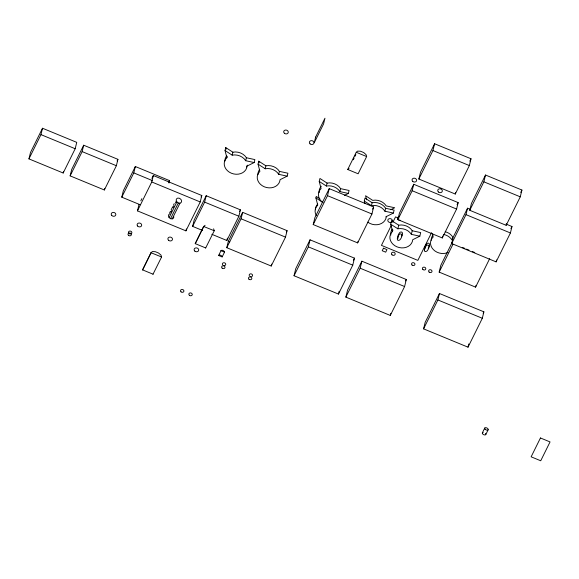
<?xml version="1.0" encoding="UTF-8"?>
<svg xmlns="http://www.w3.org/2000/svg" width="579" height="579" viewBox="0 0 579 579"><rect width="100%" height="100%" fill="white"/><g stroke="black" fill="none" stroke-linecap="round" stroke-linejoin="round"><path stroke-width="0.87" d="M28.95 158.885L30.492 152.501L42.506 128.241L76.732 142.354L75.19 148.738L63.176 173.005L28.95 158.885L40.957 134.625L42.506 128.241M63.176 173.005L63.567 171.406M70.131 175.871L71.68 169.488L83.687 145.22L117.913 159.334L116.372 165.717L104.358 189.984L70.131 175.871L82.146 151.604L83.687 145.22M104.358 189.984L104.748 188.385M140.154 204.742L121.785 197.171L123.327 190.781L135.341 166.52L169.567 180.634L168.988 183.029M121.785 197.171L133.792 172.904L135.341 166.52M151.901 178.404L153.334 175.517L201.796 195.499L200.233 201.955L185.931 230.855L137.462 210.872L139.025 204.416M137.462 210.872L151.77 181.972L153.334 175.517M185.931 230.855L186.395 228.922M202.65 230.514L192.633 226.382L194.175 219.998L206.189 195.731L240.415 209.851L238.874 216.235L226.859 240.495L211.834 234.3M192.633 226.382L204.64 202.122L206.189 195.731M225.036 150.54L225.752 147.587L232.896 152.197A11.537 9.553 13.6 0 1 246.401 157.756L254.876 159.594L254.167 162.547L247.059 166.072A11.537 9.553 13.6 0 1 231.376 173.222A11.537 9.553 13.6 0 1 226.888 157.756L225.036 150.54L232.179 155.15A11.537 9.553 13.6 0 1 245.684 160.709L254.167 162.547M226.888 157.756L227.243 156.279M232.172 155.158L232.896 152.197M245.684 160.709L246.401 157.756M226.859 240.495L227.438 238.099M226.78 247.703L228.336 241.248L242.644 212.341L287.068 230.659L285.505 237.115L271.204 266.022L226.78 247.703L241.081 218.797L242.644 212.341M258.046 164.154L258.762 161.201L265.906 165.811A11.537 9.553 13.6 0 1 279.411 171.37L287.893 173.208L287.177 176.161L280.07 179.678A11.537 9.553 13.6 0 1 264.386 186.836A11.537 9.553 13.6 0 1 259.899 171.37L258.046 164.154L265.189 168.764A11.537 9.553 13.6 0 1 278.702 174.322L287.177 176.161M265.189 168.771L265.906 165.811M278.702 174.322L279.411 171.37M271.204 266.022L271.667 264.082M294.038 275.749L295.739 268.721L310.04 239.822L354.464 258.14L352.763 265.168L338.462 294.067L294.038 275.749L308.339 246.849L310.04 239.822M322.713 202.491A11.537 9.553 13.6 0 1 321.084 188.638L319.232 181.422L319.948 178.47L327.084 183.087A11.537 9.553 13.6 0 1 340.597 188.645L349.072 190.477L348.355 193.437L344.411 195.391M316.344 215.67A11.537 9.553 13.6 0 1 317.748 205.147L315.895 197.931L316.257 196.447L319.825 198.756M313.217 224.572L314.918 217.545L329.219 188.638L373.643 206.964L371.942 213.991L357.641 242.891L313.217 224.572L327.519 195.673L329.219 188.638M348.355 193.437L339.88 191.598A11.537 9.553 13.6 0 0 326.368 186.04L327.084 183.087M339.88 191.598L340.597 188.645M338.462 294.067L338.802 292.663M338.968 291.961L339.142 291.259M364.893 203.461L364.271 201.051L364.987 198.098L372.131 202.715A11.537 9.553 13.6 0 1 385.636 208.274L394.111 210.112L393.402 213.065L386.294 216.582A11.537 9.553 13.6 0 1 379.498 224.261A11.537 9.553 13.6 0 1 367.752 222.126M357.641 242.891L357.981 241.486M345.866 297.121L347.566 290.093L361.875 261.194L406.299 279.512L404.598 286.54L390.289 315.439L345.866 297.121L360.174 268.222L361.875 261.194M393.402 213.065L384.919 211.226A11.537 9.553 13.6 0 0 371.407 205.668L372.131 202.715M384.919 211.226L385.636 208.274M390.695 224.182L391.57 220.577L398.714 225.195A11.537 9.553 13.6 0 1 412.219 230.753L420.694 232.592L419.826 236.189L412.718 239.713A11.537 9.553 13.6 0 1 397.035 246.864A11.537 9.553 13.6 0 1 392.548 231.397L390.695 224.182L397.838 228.792M392.548 231.397L392.895 229.957M397.86 219.636L399.423 213.181L413.732 184.281L458.155 202.599L456.592 209.055L442.284 237.955L397.86 219.636L412.168 190.737L413.732 184.281M398.714 225.195L397.838 228.799A11.537 9.553 13.6 0 1 411.351 234.35L419.826 236.189M418.856 179.027L420.499 172.231L434.59 143.751L471.002 158.769L469.359 165.558L455.26 194.037L418.856 179.027L432.947 150.547L434.59 143.751M390.289 315.439L390.803 313.333M411.351 234.35L412.219 230.753M442.284 237.955L442.443 237.31M442.595 236.659L442.754 236.015M455.26 194.037L455.673 192.344M423.589 328.858L425.152 322.402L439.454 293.502L483.878 311.82L482.321 318.276L468.013 347.176L423.589 328.858L437.898 299.958L439.454 293.502M489.675 258.654L475.576 287.133L439.171 272.116L440.814 265.327L452.561 241.595M506.06 224.073L511.981 226.512L510.425 232.968L496.116 261.874L451.692 243.556L453.256 237.101L467.557 208.194L470.524 209.417M451.692 243.556L466.001 214.65L467.557 208.194M469.772 210.3L471.415 203.504L485.513 175.024L521.918 190.042L520.275 196.831L506.176 225.311L469.772 210.3L483.87 181.82L485.513 175.024M475.576 287.133L475.989 285.433M468.013 347.176L468.483 345.236M468.635 344.592L468.795 343.948M496.116 261.874L496.587 259.935M506.176 225.311L506.589 223.617M117.117 160.955L117.913 159.334M140.813 200.804L141.884 198.633M168.764 182.255L169.567 180.634M169.589 213.007L170.364 211.444M171.138 209.873L172.694 206.732M173.468 205.161L174.25 203.591M170.819 212.218L171.601 210.647M173.15 207.506L173.932 205.936M175.48 202.795L176.262 201.231M152.986 274.272L161.592 256.989L160.955 255.057L158.552 253.037L155.302 251.691L152.443 251.547L151.076 252.647L142.55 269.865L153.073 274.2M142.593 269.98L151.076 252.647M169.119 217.617L176.885 201.926A5.797 3.192 26.3 0 1 177.811 198.09L179.461 198.271L180.887 199.357A5.797 3.192 26.3 0 1 179.96 203.193L172.187 218.884L170.544 218.703L169.119 217.617A5.797 3.192 26.3 0 1 170.045 213.789M170.544 218.703L178.31 203.012L179.96 203.193M201.079 196.947L201.796 195.499M205.104 225.303L203.728 226.403L195.21 243.621L205.726 247.957M195.246 243.737L203.728 226.403M205.646 248.029L214.252 230.746L213.615 228.814M239.612 211.465L240.415 209.851M286.352 232.107L287.068 230.659M347.726 169.495L356.251 152.277L357.569 151.133L360.442 151.206L363.692 152.545L366.073 154.644L366.645 156.569L358.126 173.78L347.726 169.495L349.043 168.344M353.306 159.739L354.16 158.016M355.007 156.294L355.861 154.579M372.572 209.128L373.643 206.964M353.393 260.304L354.464 258.14M391.223 225.593L381.438 245.373L417.843 260.384L431.55 232.693M392.794 222.43L395.529 216.893L398.844 218.254M405.582 280.953L406.299 279.512M469.83 161.143L471.002 158.769M457.077 204.763L458.155 202.599M439.171 272.116L452.872 244.432M520.745 192.416L521.918 190.042M510.91 228.683L511.981 226.512M483.168 313.261L483.878 311.82M482.358 432.882L484.746 428.055M485.767 434.568L488.162 429.734M428.113 248.217L428.322 247.928A10.929 9.054 13.6 0 0 429.234 246.089C430.906 243.115 427.208 241.812 426.079 244.787A10.929 9.054 13.6 0 0 425.167 246.625L424.914 248.782M161.592 256.989L151.112 252.77M214.252 230.746L203.772 226.527M390.738 209.714L394.683 207.752L386.207 205.921A11.537 9.553 13.6 0 0 372.695 200.363L365.559 195.745L366.587 199.755M432.947 150.547L469.359 165.558M483.87 181.82L520.275 196.831M356.251 152.277L366.645 156.569M412.168 190.737L456.592 209.055M466.001 214.65L510.425 232.968M462.368 247.392L464.85 248.413M466.508 249.1L468.99 250.121M472.298 251.489L474.78 252.509M327.519 195.673L371.942 213.991M40.957 134.625L75.19 148.738M82.146 151.604L116.372 165.717M133.792 172.904L152.161 180.482M204.64 202.122L238.874 216.235M151.77 181.972L200.233 201.955M241.081 218.797L285.505 237.115M437.898 299.958L482.321 318.276M308.339 246.849L352.763 265.168M360.174 268.222L404.598 286.54M228.336 241.248L229.82 241.856M364.271 201.051L371.414 205.668M319.232 181.422L326.375 186.04M315.895 197.931L323.039 202.541M176.885 201.926L178.31 203.012M398.062 238.208L398.07 235.45A10.929 9.054 13.6 0 1 398.982 233.612C400.111 230.637 403.816 231.947 402.137 234.915A10.929 9.054 13.6 0 1 401.587 236.16M432.354 233.815L433.179 237.021A11.537 9.553 13.6 0 0 433.309 249.556A11.537 9.553 13.6 0 0 448.023 252.466M258.762 161.201L259.175 162.8M225.752 147.587L226.165 149.187M222.683 264.885A1.694 1.404 13.6 0 1 223.11 262.924A1.694 1.404 13.6 0 1 225.47 263.503A1.694 1.404 13.6 0 1 224.92 265.443M224.363 265.58A1.694 1.404 13.6 0 1 223.422 265.435M249.339 275.698A1.694 1.404 13.6 0 1 250.157 273.932A1.694 1.404 13.6 0 1 252.364 274.692A1.694 1.404 13.6 0 1 251.756 276.53M250.96 276.675A1.694 1.404 13.6 0 1 250.041 276.422M391.686 222.075A2.316 1.918 13.6 0 1 387.966 221.12A2.316 1.918 13.6 0 1 390.108 218.616A2.316 1.918 13.6 0 1 392.236 221.439M315.425 209.786A11.537 9.553 13.6 0 1 317.697 204.061M221.091 250.7A1.831 1.013 26.3 0 1 222.987 250.475A1.831 1.013 26.3 0 1 224.449 252.082M218.717 255.484A1.831 1.013 26.3 0 1 220.621 255.259A1.831 1.013 26.3 0 1 222.083 256.866M390.839 235.052A11.537 9.553 13.6 0 1 392.28 229.074M485.484 433.49A1.889 1.042 26.3 0 1 485.072 434.945A1.889 1.042 26.3 0 1 482.604 433.845A1.889 1.042 26.3 0 1 483.161 432.455M173.78 216.626A5.797 3.192 26.3 0 1 172.187 218.884M443.666 234.459A11.537 9.553 13.6 0 1 451.982 239.974L452.691 237.021A11.537 9.553 13.6 0 0 445.237 231.709M431.217 240.328A11.537 9.553 13.6 0 1 432.926 235.125M400.35 220.317A2.316 1.918 13.6 0 1 397.693 218.717A2.316 1.918 13.6 0 1 399.17 216.495M386.316 216.307A11.537 9.553 13.6 0 1 385.998 216.93M319.174 192.648A11.537 9.553 13.6 0 1 321.287 186.199M247.342 165.145A11.537 9.553 13.6 0 1 246.386 167.013M224.927 161.063A11.537 9.553 13.6 0 1 226.628 155.86M257.937 174.677A11.537 9.553 13.6 0 1 259.645 169.473M397.317 238.686C396.861 241.436 400.19 240.466 400.762 238.678A10.929 9.054 13.6 0 0 401.667 236.84C403.346 233.873 399.648 232.563 398.511 235.537A10.929 9.054 13.6 0 0 397.607 237.376L397.317 238.686M424.414 249.86C423.951 252.61 427.28 251.633 427.859 249.853A10.929 9.054 13.6 0 0 428.764 248.015C430.443 245.04 426.745 243.737 425.608 246.712A10.929 9.054 13.6 0 0 424.696 248.55L424.414 249.86M315.627 137.071L314.252 142.752L323.581 123.92L324.957 118.232L315.627 137.071M221.026 250.664L218.645 255.491L222.141 256.931L224.507 252.147L221.012 250.707M383.472 248.181L382.205 250.736L385.701 252.176L386.96 249.621L383.472 248.181M540.453 437.977L531.131 456.809L540.728 460.768L550.05 441.929L540.453 437.977M222.155 268.142A1.694 1.404 13.6 0 0 224.949 267.664A1.694 1.404 13.6 0 0 222.843 265.812A1.694 1.404 13.6 0 0 222.155 268.142M248.992 279.237A1.694 1.404 13.6 0 0 251.785 278.752A1.694 1.404 13.6 0 0 249.679 276.907A1.694 1.404 13.6 0 0 248.992 279.237M128.524 235.363A1.715 1.419 13.6 0 0 131.346 234.871A1.715 1.419 13.6 0 0 129.226 233.004A1.715 1.419 13.6 0 0 128.524 235.363M128.987 233.438A1.715 1.419 13.6 0 0 131.817 232.953A1.715 1.419 13.6 0 0 129.689 231.079A1.715 1.419 13.6 0 0 128.987 233.438M111.711 215.402A2.316 1.918 13.6 0 0 115.655 215.222A2.316 1.918 13.6 0 0 113.202 212.399A2.316 1.918 13.6 0 0 111.711 215.402M137.585 226.027A2.316 1.918 13.6 0 0 141.529 225.846A2.316 1.918 13.6 0 0 139.076 223.024A2.316 1.918 13.6 0 0 137.585 226.027M194.826 251.105A2.316 1.918 13.6 0 0 198.655 250.446A2.316 1.918 13.6 0 0 195.774 247.913A2.316 1.918 13.6 0 0 194.826 251.105M168.598 240.299A2.316 1.918 13.6 0 0 172.419 239.641A2.316 1.918 13.6 0 0 169.538 237.108A2.316 1.918 13.6 0 0 168.598 240.299M189.376 295.283A1.715 1.419 13.6 0 0 192.206 294.798A1.715 1.419 13.6 0 0 190.078 292.923A1.715 1.419 13.6 0 0 189.376 295.283M181.046 291.845A1.715 1.419 13.6 0 0 183.869 291.36A1.715 1.419 13.6 0 0 181.741 289.486A1.715 1.419 13.6 0 0 181.046 291.845M310.083 143.86A2.316 1.918 13.6 0 0 313.912 143.194A2.316 1.918 13.6 0 0 311.032 140.668A2.316 1.918 13.6 0 0 310.083 143.86M284.398 133.257A2.316 1.918 13.6 0 0 288.219 132.598A2.316 1.918 13.6 0 0 285.346 130.072A2.316 1.918 13.6 0 0 284.398 133.257M485.13 429.234A1.889 1.042 26.3 0 0 488.111 429.806A1.889 1.042 26.3 0 0 486.092 427.707A1.889 1.042 26.3 0 0 485.13 429.234M392.012 254.825A1.896 1.571 13.6 0 0 395.139 254.29A1.896 1.571 13.6 0 0 392.786 252.22A1.896 1.571 13.6 0 0 392.012 254.825M438.441 192.004A2.316 1.918 13.6 0 0 442.269 191.338A2.316 1.918 13.6 0 0 439.389 188.812A2.316 1.918 13.6 0 0 438.441 192.004M412.755 181.401A2.316 1.918 13.6 0 0 416.576 180.742A2.316 1.918 13.6 0 0 413.703 178.216A2.316 1.918 13.6 0 0 412.755 181.401M412.074 265.044A1.715 1.419 13.6 0 0 414.904 264.56A1.715 1.419 13.6 0 0 412.776 262.692A1.715 1.419 13.6 0 0 412.074 265.044M422.923 269.524A1.715 1.419 13.6 0 0 425.753 269.032A1.715 1.419 13.6 0 0 423.625 267.165A1.715 1.419 13.6 0 0 422.923 269.524M429.14 272.087A1.715 1.419 13.6 0 0 431.963 271.594A1.715 1.419 13.6 0 0 429.835 269.727A1.715 1.419 13.6 0 0 429.14 272.087"/></g></svg>
